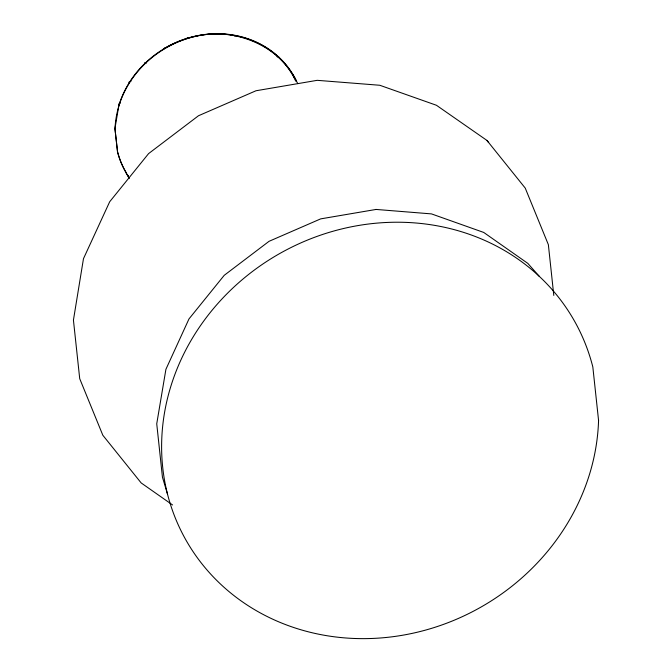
<?xml version="1.0" encoding="UTF-8"?>
<svg xmlns="http://www.w3.org/2000/svg" width="672" height="672" viewBox="0 0 672 672"><rect width="100%" height="100%" fill="white"/><g stroke="black" fill="none" stroke-linecap="round" stroke-linejoin="round"><path stroke-width="1.01" d="M115.038 128.016C117.659 76.751 162.397 36.826 212.587 33.902C246.053 32.844 281.635 49.703 295.722 81.144M114.937 128.57L118.91 105.084M278.779 57.254L278.762 57.044A96.751 88.25 -29.1 0 0 164.8 48.149L164.732 47.972M163.153 49.384L164.741 48.174M539.255 276.326L527.822 263.382L483.739 232.445L431.491 213.898L376.093 209.437L320.687 218.87L269.044 241.315L224.23 275.318L188.975 318.94L165.917 369.298L156.736 423.797L162.439 477.187L167.446 493.895M375.648 209.513L376.093 209.437M488.645 142.556L486.914 140.406L436.439 105.269L379.806 85.268L317.192 80.329L255.998 90.754L198.492 115.744L148.588 153.611L109.687 201.76L83.479 258.67L73.433 320.099L79.716 378.68L102.833 435.254L141.162 482.933L172.57 504.958M118.936 105.084L118.961 105.101A96.76 88.25 -29.1 0 1 201.86 35.078A96.76 88.25 -29.1 0 1 294.764 78.103M486.914 140.406L525.235 188.084L548.36 244.658L553.804 295.445M293.227 75.373L297.805 83.605M126.21 173.116L129.259 178.592M278.813 57.095A96.709 88.208 -29.1 0 1 296.276 80.531M128.461 176.568A96.902 88.385 -29.1 0 1 117.482 151.847L114.937 128.579L117.592 151.813A96.734 88.234 -29.1 0 0 126.462 173.099M128.587 176.484A96.734 88.234 -29.1 0 1 127.504 174.804M119.893 103.278A19.034 5.662 17 0 0 118.86 104.723L118.868 104.714A19.043 6.317 9.5 0 1 119.944 103.001M128.974 82.824A19.026 4.066 31.8 0 1 130.922 81.488M144.648 63.42A19.026 2.192 45.9 0 1 146.227 63.193M187.135 38.506A19.026 1.84 73.4 0 1 187.16 38.22M187.211 38.01A19.026 1.84 73.4 0 1 187.925 38.094M211.243 33.919A19.026 3.738 87.4 0 1 212.587 33.894M234.721 36.053A19.026 5.384 -78.1 0 1 237.048 35.851M258.502 43.436A19.026 6.661 -62.8 0 1 259.644 43.831M276.99 56.7A19.026 7.484 -46.9 0 1 277.511 56.767M277.998 56.893A19.026 7.484 -46.9 0 1 278.846 57.296M292.891 75.046A19.026 7.795 -30.6 0 1 293.328 75.314M598.567 420.462L592.83 366.971A223.003 203.406 -29.1 0 0 244.793 277.528A223.003 203.406 -29.1 0 0 281.845 623.129A223.003 203.406 -29.1 0 0 598.567 420.462"/></g></svg>
